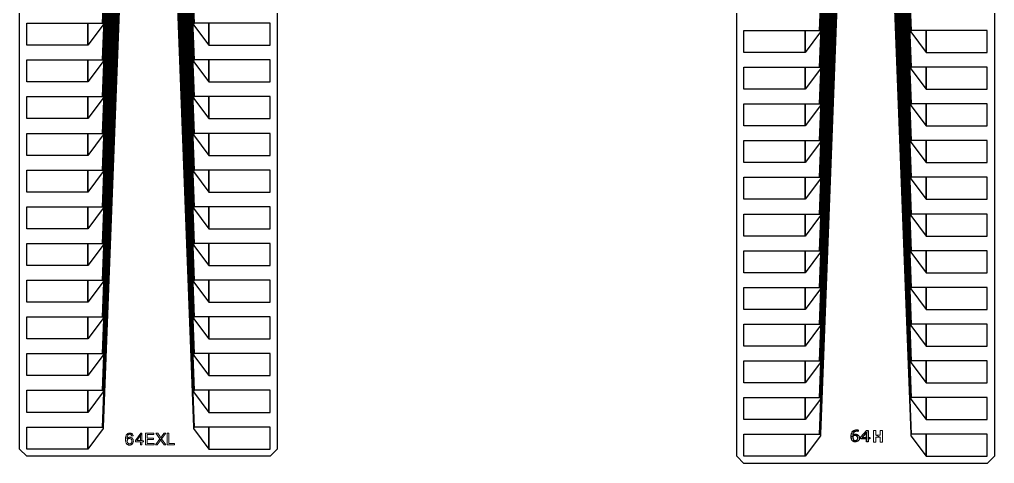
# Model space of a CAD drawing. Header units: inches. Extents: x 106592 to 209533, y 57057 to 74911.
# Drawn here: x 118044 to 120743, y 57197 to 58426 of the extents above; entities that cross this region are included whole.
import ezdxf

# ---------------------------------------------------------------- set-up
doc = ezdxf.new("R2010")
doc.units = ezdxf.units.IN
doc.header["$MEASUREMENT"] = 0
for name, color, linetype in [('metal', 221, 'Continuous'), ('nitride window', 40, 'Continuous'), ('profile', 140, 'Continuous')]:
    doc.layers.add(name, color=color, linetype=linetype)

msp = doc.modelspace()

# ---------------------------------------------------------------- linework, layer by layer
at = {"layer": 'metal'}
for points in [[(118366.7, 60537.8), (118368.3, 60537.8), (118275.9, 58314.4), (118273.8, 58314.4)], [(118275.9, 58416), (118273.8, 58416), (118363.5, 60537.8), (118365.1, 60537.8)], [(118369.9, 60537.8), (118371.5, 60537.8), (118275.9, 58212.8), (118273.8, 58212.8)], [(118373.1, 60537.8), (118374.7, 60537.8), (118275.9, 58111.2), (118273.8, 58111.2)], [(118398.7, 60537.8), (118400.3, 60537.8), (118275.9, 57298.4), (118273.8, 57298.4)], [(118395.5, 60537.8), (118397.1, 60537.8), (118275.9, 57400), (118273.8, 57400)], [(118376.3, 60537.8), (118377.9, 60537.8), (118275.9, 58009.6), (118273.8, 58009.6)], [(118275.9, 57908), (118273.8, 57908), (118379.5, 60537.8), (118381.1, 60537.8)], [(118275.9, 57806.4), (118273.8, 57806.4), (118382.7, 60537.8), (118384.3, 60537.8)], [(118385.9, 60537.8), (118387.5, 60537.8), (118275.9, 57704.8), (118273.8, 57704.8)], [(118275.9, 57603.2), (118273.8, 57603.2), (118389.1, 60537.8), (118390.7, 60537.8)], [(118392.3, 60537.8), (118393.9, 60537.8), (118275.9, 57501.6), (118273.8, 57501.6)], [(118403.5, 60537.8), (118401.9, 60537.8), (118526.2, 57298.4), (118528.3, 57298.4)], [(118406.7, 60537.8), (118405.1, 60537.8), (118526.2, 57400), (118528.3, 57400)], [(118409.9, 60537.8), (118408.3, 60537.8), (118526.2, 57501.6), (118528.3, 57501.6)], [(118526.2, 57603.2), (118528.3, 57603.2), (118413.1, 60537.8), (118411.5, 60537.8)], [(118416.3, 60537.8), (118414.7, 60537.8), (118526.2, 57704.8), (118528.3, 57704.8)], [(118526.2, 57806.4), (118528.3, 57806.4), (118419.5, 60537.8), (118417.9, 60537.8)], [(118526.2, 57908), (118528.3, 57908), (118422.7, 60537.8), (118421.1, 60537.8)], [(118425.9, 60537.8), (118424.3, 60537.8), (118526.2, 58009.6), (118528.3, 58009.6)], [(118429.1, 60537.8), (118427.5, 60537.8), (118526.2, 58111.2), (118528.3, 58111.2)], [(118432.3, 60537.8), (118430.7, 60537.8), (118526.2, 58212.8), (118528.3, 58212.8)], [(118435.5, 60537.8), (118433.9, 60537.8), (118526.2, 58314.4), (118528.3, 58314.4)], [(118526.2, 58416), (118528.3, 58416), (118438.7, 60537.8), (118437.1, 60537.8)], [(120352, 60517.8), (120353.6, 60517.8), (120261.3, 58294.4), (120259.2, 58294.4)], [(120261.3, 58396), (120259.2, 58396), (120348.8, 60517.8), (120350.4, 60517.8)], [(120355.2, 60517.8), (120356.8, 60517.8), (120261.3, 58192.8), (120259.2, 58192.8)], [(120358.4, 60517.8), (120360, 60517.8), (120261.3, 58091.2), (120259.2, 58091.2)], [(120384, 60517.8), (120385.6, 60517.8), (120261.3, 57278.4), (120259.2, 57278.4)], [(120380.8, 60517.8), (120382.4, 60517.8), (120261.3, 57380), (120259.2, 57380)], [(120361.6, 60517.8), (120363.2, 60517.8), (120261.3, 57989.6), (120259.2, 57989.6)], [(120261.3, 57888), (120259.2, 57888), (120364.8, 60517.8), (120366.4, 60517.8)], [(120261.3, 57786.4), (120259.2, 57786.4), (120368, 60517.8), (120369.6, 60517.8)], [(120371.2, 60517.8), (120372.8, 60517.8), (120261.3, 57684.8), (120259.2, 57684.8)], [(120261.3, 57583.2), (120259.2, 57583.2), (120374.4, 60517.8), (120376, 60517.8)], [(120377.6, 60517.8), (120379.2, 60517.8), (120261.3, 57481.6), (120259.2, 57481.6)], [(120388.8, 60517.8), (120387.2, 60517.8), (120511.6, 57278.4), (120513.7, 57278.4)], [(120392, 60517.8), (120390.4, 60517.8), (120511.6, 57380), (120513.7, 57380)], [(120395.2, 60517.8), (120393.6, 60517.8), (120511.6, 57481.6), (120513.7, 57481.6)], [(120511.6, 57583.2), (120513.7, 57583.2), (120398.4, 60517.8), (120396.8, 60517.8)], [(120401.6, 60517.8), (120400, 60517.8), (120511.6, 57684.8), (120513.7, 57684.8)], [(120511.6, 57786.4), (120513.7, 57786.4), (120404.8, 60517.8), (120403.2, 60517.8)], [(120511.6, 57888), (120513.7, 57888), (120408, 60517.8), (120406.4, 60517.8)], [(120411.2, 60517.8), (120409.6, 60517.8), (120511.6, 57989.6), (120513.7, 57989.6)], [(120414.4, 60517.8), (120412.8, 60517.8), (120511.6, 58091.2), (120513.7, 58091.2)], [(120417.6, 60517.8), (120416, 60517.8), (120511.6, 58192.8), (120513.7, 58192.8)], [(120420.8, 60517.8), (120419.2, 60517.8), (120511.6, 58294.4), (120513.7, 58294.4)], [(120511.6, 58396), (120513.7, 58396), (120424, 60517.8), (120422.4, 60517.8)], [(118064.3, 58416), (118233.6, 58416), (118233.6, 58355.1), (118064.3, 58355.1)], [(118233.6, 58355.1), (118233.6, 58416), (118275.9, 58416), (118275.9, 58411.8), (118233.6, 58355.1)], [(118568.6, 58355.1), (118568.6, 58416), (118526.2, 58416), (118526.2, 58411.8), (118568.6, 58355.1)], [(118737.9, 58416), (118568.6, 58416), (118568.6, 58355.1), (118737.9, 58355.1)], [(120049.6, 58396), (120219, 58396), (120219, 58335.1), (120049.6, 58335.1)], [(120219, 58335.1), (120219, 58396), (120261.3, 58396), (120261.3, 58391.8), (120219, 58335.1)], [(120553.9, 58335.1), (120553.9, 58396), (120511.6, 58396), (120511.6, 58391.8), (120553.9, 58335.1)], [(120723.3, 58396), (120553.9, 58396), (120553.9, 58335.1), (120723.3, 58335.1)], [(118064.3, 58314.4), (118233.6, 58314.4), (118233.6, 58253.5), (118064.3, 58253.5)], [(118233.6, 58253.5), (118233.6, 58314.4), (118275.9, 58314.4), (118275.9, 58310.2), (118233.6, 58253.5)], [(118568.6, 58253.5), (118568.6, 58314.4), (118526.2, 58314.4), (118526.2, 58310.2), (118568.6, 58253.5)], [(118737.9, 58314.4), (118568.6, 58314.4), (118568.6, 58253.5), (118737.9, 58253.5)], [(120049.6, 58294.4), (120219, 58294.4), (120219, 58233.5), (120049.6, 58233.5)], [(120219, 58233.5), (120219, 58294.4), (120261.3, 58294.4), (120261.3, 58290.2), (120219, 58233.5)], [(120553.9, 58233.5), (120553.9, 58294.4), (120511.6, 58294.4), (120511.6, 58290.2), (120553.9, 58233.5)], [(120723.3, 58294.4), (120553.9, 58294.4), (120553.9, 58233.5), (120723.3, 58233.5)], [(118064.3, 58212.8), (118233.6, 58212.8), (118233.6, 58151.9), (118064.3, 58151.9)], [(118233.6, 58151.9), (118233.6, 58212.8), (118275.9, 58212.8), (118275.9, 58208.6), (118233.6, 58151.9)], [(118568.6, 58151.9), (118568.6, 58212.8), (118526.2, 58212.8), (118526.2, 58208.6), (118568.6, 58151.9)], [(118737.9, 58212.8), (118568.6, 58212.8), (118568.6, 58151.9), (118737.9, 58151.9)], [(120049.6, 58192.8), (120219, 58192.8), (120219, 58131.9), (120049.6, 58131.9)], [(120219, 58131.9), (120219, 58192.8), (120261.3, 58192.8), (120261.3, 58188.6), (120219, 58131.9)], [(120553.9, 58131.9), (120553.9, 58192.8), (120511.6, 58192.8), (120511.6, 58188.6), (120553.9, 58131.9)], [(120723.3, 58192.8), (120553.9, 58192.8), (120553.9, 58131.9), (120723.3, 58131.9)], [(118064.3, 58111.2), (118233.6, 58111.2), (118233.6, 58050.3), (118064.3, 58050.3)], [(118233.6, 58050.3), (118233.6, 58111.2), (118275.9, 58111.2), (118275.9, 58107), (118233.6, 58050.3)], [(118568.6, 58050.3), (118568.6, 58111.2), (118526.2, 58111.2), (118526.2, 58107), (118568.6, 58050.3)], [(118737.9, 58111.2), (118568.6, 58111.2), (118568.6, 58050.3), (118737.9, 58050.3)], [(120049.6, 58091.2), (120219, 58091.2), (120219, 58030.3), (120049.6, 58030.3)], [(120219, 58030.3), (120219, 58091.2), (120261.3, 58091.2), (120261.3, 58087), (120219, 58030.3)], [(120553.9, 58030.3), (120553.9, 58091.2), (120511.6, 58091.2), (120511.6, 58087), (120553.9, 58030.3)], [(120723.3, 58091.2), (120553.9, 58091.2), (120553.9, 58030.3), (120723.3, 58030.3)], [(118064.3, 58009.6), (118233.6, 58009.6), (118233.6, 57948.7), (118064.3, 57948.7)], [(118233.6, 57948.7), (118233.6, 58009.6), (118275.9, 58009.6), (118275.9, 58005.4), (118233.6, 57948.7)], [(118568.6, 57948.7), (118568.6, 58009.6), (118526.2, 58009.6), (118526.2, 58005.4), (118568.6, 57948.7)], [(118737.9, 58009.6), (118568.6, 58009.6), (118568.6, 57948.7), (118737.9, 57948.7)], [(120049.6, 57989.6), (120219, 57989.6), (120219, 57928.7), (120049.6, 57928.7)], [(120219, 57928.7), (120219, 57989.6), (120261.3, 57989.6), (120261.3, 57985.4), (120219, 57928.7)], [(120553.9, 57928.7), (120553.9, 57989.6), (120511.6, 57989.6), (120511.6, 57985.4), (120553.9, 57928.7)], [(120723.3, 57989.6), (120553.9, 57989.6), (120553.9, 57928.7), (120723.3, 57928.7)], [(118064.3, 57908), (118233.6, 57908), (118233.6, 57847.1), (118064.3, 57847.1)], [(118233.6, 57847.1), (118233.6, 57908), (118275.9, 57908), (118275.9, 57903.8), (118233.6, 57847.1)], [(118568.6, 57847.1), (118568.6, 57908), (118526.2, 57908), (118526.2, 57903.8), (118568.6, 57847.1)], [(118737.9, 57908), (118568.6, 57908), (118568.6, 57847.1), (118737.9, 57847.1)], [(120049.6, 57888), (120219, 57888), (120219, 57827.1), (120049.6, 57827.1)], [(120219, 57827.1), (120219, 57888), (120261.3, 57888), (120261.3, 57883.8), (120219, 57827.1)], [(120553.9, 57827.1), (120553.9, 57888), (120511.6, 57888), (120511.6, 57883.8), (120553.9, 57827.1)], [(120723.3, 57888), (120553.9, 57888), (120553.9, 57827.1), (120723.3, 57827.1)], [(118064.3, 57806.4), (118233.6, 57806.4), (118233.6, 57745.5), (118064.3, 57745.5)], [(118233.6, 57745.5), (118233.6, 57806.4), (118275.9, 57806.4), (118275.9, 57802.2), (118233.6, 57745.5)], [(118568.6, 57745.5), (118568.6, 57806.4), (118526.2, 57806.4), (118526.2, 57802.2), (118568.6, 57745.5)], [(118737.9, 57806.4), (118568.6, 57806.4), (118568.6, 57745.5), (118737.9, 57745.5)], [(120049.6, 57786.4), (120219, 57786.4), (120219, 57725.5), (120049.6, 57725.5)], [(120219, 57725.5), (120219, 57786.4), (120261.3, 57786.4), (120261.3, 57782.2), (120219, 57725.5)], [(120553.9, 57725.5), (120553.9, 57786.4), (120511.6, 57786.4), (120511.6, 57782.2), (120553.9, 57725.5)], [(120723.3, 57786.4), (120553.9, 57786.4), (120553.9, 57725.5), (120723.3, 57725.5)], [(118064.3, 57704.8), (118233.6, 57704.8), (118233.6, 57643.9), (118064.3, 57643.9)], [(118233.6, 57643.9), (118233.6, 57704.8), (118275.9, 57704.8), (118275.9, 57700.6), (118233.6, 57643.9)], [(118568.6, 57643.9), (118568.6, 57704.8), (118526.2, 57704.8), (118526.2, 57700.6), (118568.6, 57643.9)], [(118737.9, 57704.8), (118568.6, 57704.8), (118568.6, 57643.9), (118737.9, 57643.9)], [(120049.6, 57684.8), (120219, 57684.8), (120219, 57623.9), (120049.6, 57623.9)], [(120219, 57623.9), (120219, 57684.8), (120261.3, 57684.8), (120261.3, 57680.6), (120219, 57623.9)], [(120553.9, 57623.9), (120553.9, 57684.8), (120511.6, 57684.8), (120511.6, 57680.6), (120553.9, 57623.9)], [(120723.3, 57684.8), (120553.9, 57684.8), (120553.9, 57623.9), (120723.3, 57623.9)], [(118064.3, 57603.2), (118233.6, 57603.2), (118233.6, 57542.2), (118064.3, 57542.2)], [(118233.6, 57542.2), (118233.6, 57603.2), (118275.9, 57603.2), (118275.9, 57599), (118233.6, 57542.2)], [(118568.6, 57542.2), (118568.6, 57603.2), (118526.2, 57603.2), (118526.2, 57599), (118568.6, 57542.2)], [(118737.9, 57603.2), (118568.6, 57603.2), (118568.6, 57542.2), (118737.9, 57542.2)], [(120049.6, 57583.2), (120219, 57583.2), (120219, 57522.2), (120049.6, 57522.2)], [(120219, 57522.2), (120219, 57583.2), (120261.3, 57583.2), (120261.3, 57579), (120219, 57522.2)], [(120553.9, 57522.2), (120553.9, 57583.2), (120511.6, 57583.2), (120511.6, 57579), (120553.9, 57522.2)], [(120723.3, 57583.2), (120553.9, 57583.2), (120553.9, 57522.2), (120723.3, 57522.2)], [(118064.3, 57501.6), (118233.6, 57501.6), (118233.6, 57440.6), (118064.3, 57440.6)], [(118233.6, 57440.6), (118233.6, 57501.6), (118275.9, 57501.6), (118275.9, 57497.4), (118233.6, 57440.6)], [(118568.6, 57440.6), (118568.6, 57501.6), (118526.2, 57501.6), (118526.2, 57497.4), (118568.6, 57440.6)], [(118737.9, 57501.6), (118568.6, 57501.6), (118568.6, 57440.6), (118737.9, 57440.6)], [(120049.6, 57481.6), (120219, 57481.6), (120219, 57420.6), (120049.6, 57420.6)], [(120219, 57420.6), (120219, 57481.6), (120261.3, 57481.6), (120261.3, 57477.4), (120219, 57420.6)], [(120553.9, 57420.6), (120553.9, 57481.6), (120511.6, 57481.6), (120511.6, 57477.4), (120553.9, 57420.6)], [(120723.3, 57481.6), (120553.9, 57481.6), (120553.9, 57420.6), (120723.3, 57420.6)], [(118064.3, 57400), (118233.6, 57400), (118233.6, 57339), (118064.3, 57339)], [(118233.6, 57339), (118233.6, 57400), (118275.9, 57400), (118275.9, 57395.8), (118233.6, 57339)], [(118568.6, 57339), (118568.6, 57400), (118526.2, 57400), (118526.2, 57395.8), (118568.6, 57339)], [(118737.9, 57400), (118568.6, 57400), (118568.6, 57339), (118737.9, 57339)], [(120049.6, 57380), (120219, 57380), (120219, 57319), (120049.6, 57319)], [(120219, 57319), (120219, 57380), (120261.3, 57380), (120261.3, 57375.8), (120219, 57319)], [(120553.9, 57319), (120553.9, 57380), (120511.6, 57380), (120511.6, 57375.8), (120553.9, 57319)], [(120723.3, 57380), (120553.9, 57380), (120553.9, 57319), (120723.3, 57319)], [(118064.3, 57298.4), (118233.6, 57298.4), (118233.6, 57237.4), (118064.3, 57237.4)], [(118233.6, 57237.4), (118233.6, 57298.4), (118275.9, 57298.4), (118275.9, 57294.2), (118233.6, 57237.4)], [(118568.6, 57237.4), (118568.6, 57298.4), (118526.2, 57298.4), (118526.2, 57294.2), (118568.6, 57237.4)], [(118737.9, 57298.4), (118568.6, 57298.4), (118568.6, 57237.4), (118737.9, 57237.4)], [(120049.6, 57278.4), (120219, 57278.4), (120219, 57217.4), (120049.6, 57217.4)], [(120219, 57217.4), (120219, 57278.4), (120261.3, 57278.4), (120261.3, 57274.2), (120219, 57217.4)], [(120365.9, 57289.9), (120366, 57285.7), (120363.4, 57286.6), (120361.2, 57286.8), (120358.9, 57286.4), (120355.7, 57285.2), (120354, 57283.9), (120352.6, 57281.5), (120351.5, 57278.8), (120351.1, 57275.9), (120352.8, 57276.8), (120355.1, 57277.7), (120358, 57278.3), (120360.3, 57278.3), (120363.2, 57277.5), (120365.5, 57276.1), (120367.5, 57274.4), (120368.7, 57272.1), (120369.1, 57269.6), (120369.2, 57266.6), (120368.3, 57263.3), (120366.7, 57261), (120365.1, 57259.5), (120362.6, 57257.9), (120359.8, 57257.2), (120357.5, 57257.2), (120354.8, 57257.4), (120351, 57259.3), (120348.7, 57261.9), (120347.2, 57265.4), (120346.6, 57268.5), (120346.4, 57271.6), (120350.9, 57272.9), (120351, 57268.6), (120351.7, 57265.5), (120353, 57262.6), (120355.9, 57261), (120358.4, 57261), (120361.4, 57261.6), (120363.4, 57263.1), (120364.6, 57266.2), (120364.5, 57269.3), (120364, 57271.5), (120362.4, 57273.7), (120359.7, 57274.6), (120356.3, 57274.6), (120352.8, 57273.8), (120351.6, 57273.3), (120350.9, 57273), (120346.4, 57271.7), (120346.4, 57272), (120346.4, 57272.1), (120346.5, 57275.5), (120347.2, 57279.3), (120348.2, 57281.9), (120349.4, 57284.4), (120351.4, 57286.8), (120354.1, 57288.6), (120356.8, 57289.8), (120359.2, 57290.3), (120360.9, 57290.5), (120362.4, 57290.5), (120364.1, 57290.4), (120365.3, 57290.2)], [(120389.3, 57289.1), (120393.2, 57289.1), (120393.2, 57269.5), (120397.9, 57269.5), (120397.9, 57266), (120393.1, 57266), (120393.1, 57257.1), (120389, 57257.2), (120388.9, 57266), (120389, 57283.7), (120376.9, 57269.6), (120388.8, 57269.6), (120388.9, 57266.1), (120373.7, 57266.1), (120373.7, 57271)], [(120553.9, 57217.4), (120553.9, 57278.4), (120511.6, 57278.4), (120511.6, 57274.2), (120553.9, 57217.4)], [(120723.3, 57278.4), (120553.9, 57278.4), (120553.9, 57217.4), (120723.3, 57217.4)]]:
    msp.add_lwpolyline(points, close=True, dxfattribs=at)
at = {"layer": 'metal', "color": 221, "lineweight": 0}
for points in [[(118349.5, 57281.7), (118348.3, 57281.7), (118346.9, 57281.4), (118345.6, 57281.1), (118344.4, 57280.5), (118343.3, 57279.9), (118342.2, 57279), (118341.3, 57278), (118341.1, 57277.7), (118340.4, 57276.7), (118339.9, 57275.7), (118339.4, 57274.6), (118339, 57273.4), (118338.6, 57272.1), (118338.3, 57270.7), (118338.1, 57269.2), (118337.9, 57267.6), (118337.8, 57265.9), (118337.8, 57264.2), (118337.8, 57263.8), (118337.8, 57262.1), (118338, 57260.4), (118338.2, 57258.9), (118338.4, 57257.4), (118338.8, 57256.1), (118339.2, 57254.9), (118339.7, 57253.8), (118340.3, 57252.9), (118341, 57252), (118341.7, 57251.2), (118342.7, 57250.3), (118343.8, 57249.6), (118345, 57249), (118346.3, 57248.6), (118347.7, 57248.4), (118349.1, 57248.3), (118350.5, 57248.4), (118351.9, 57248.6), (118353.2, 57249.1), (118354.4, 57249.7), (118355.5, 57250.4), (118356.5, 57251.4), (118349.1, 57251.6), (118348.4, 57251.6), (118347, 57252), (118345.8, 57252.6), (118345, 57253.2), (118344, 57254.2), (118343.3, 57255.5), (118342.8, 57256.7), (118342.5, 57258), (118342.4, 57259.5), (118342.4, 57259.5), (118342.5, 57261), (118342.9, 57262.3), (118343.5, 57263.5), (118344.3, 57264.6), (118345.1, 57265.3), (118341.8, 57265.7), (118341.8, 57266.5), (118341.9, 57268.2), (118342, 57269.7), (118342.3, 57271), (118342.6, 57272.2), (118342.9, 57273.3), (118343.3, 57274.2), (118344.1, 57275.4), (118344.9, 57276.5), (118345.9, 57277.3), (118346.6, 57277.8), (118347.9, 57278.3), (118349.3, 57278.4), (118356.8, 57278.6), (118355.9, 57279.6), (118354.9, 57280.3), (118353.7, 57280.9), (118352.4, 57281.4), (118351, 57281.6)], [(118356.8, 57278.6), (118349.3, 57278.4), (118349.6, 57278.4), (118351, 57278.2), (118352.2, 57277.6), (118353.3, 57276.7), (118353.8, 57276), (118354.4, 57274.8), (118354.8, 57273.2), (118358.8, 57273.6), (118358.6, 57274.9), (118358.1, 57276.3), (118357.5, 57277.5)], [(118383.3, 57281.4), (118380.1, 57281.4), (118365.4, 57260.7), (118365.4, 57257.1), (118379.3, 57257.1), (118379.3, 57249.4), (118383.2, 57249.4), (118383.3, 57257), (118387.6, 57257), (118387.6, 57260.6), (118383.3, 57260.7), (118369.3, 57260.7), (118379.4, 57275.1)], [(118383.3, 57281.4), (118379.4, 57275.1), (118379.3, 57260.7), (118369.3, 57260.7), (118383.3, 57260.7)], [(118416.5, 57281.3), (118393.3, 57281.4), (118393.3, 57249.4), (118417.1, 57249.3), (118417.1, 57253.1), (118397.5, 57253.1), (118397.5, 57264), (118415.2, 57264), (118415.2, 57267.7), (118397.5, 57267.8), (118397.6, 57277.6), (118416.5, 57277.5)], [(118427, 57281.2), (118421.9, 57281.2), (118432.8, 57265.9), (118435.1, 57262.7), (118435.6, 57261.9), (118436.5, 57260.6), (118444.5, 57249.1), (118449.7, 57249.1), (118437.6, 57266.1), (118435.3, 57269.1), (118434.7, 57270), (118433.9, 57271.4), (118432.8, 57273)], [(118448.9, 57281.2), (118444.3, 57281.2), (118437.9, 57272.7), (118437.1, 57271.6), (118436.2, 57270.3), (118435.3, 57269.1), (118437.6, 57266.1)], [(118457.6, 57281.1), (118453.4, 57281.1), (118453.3, 57249.1), (118473.3, 57249.1), (118473.3, 57252.8), (118457.5, 57252.9)], [(120414.4, 57288.6), (120407.9, 57288.6), (120407.9, 57256.6), (120414.4, 57256.6), (120414.4, 57270.6), (120427.1, 57270.6), (120414.4, 57276)], [(120433.5, 57288.6), (120427.1, 57288.6), (120427.1, 57276), (120414.4, 57276), (120427.1, 57270.6), (120427.1, 57256.6), (120433.5, 57256.6)], [(118342.7, 57266.9), (118341.8, 57265.7), (118345.1, 57265.3), (118346.2, 57266), (118347.5, 57266.4), (118348.9, 57266.5)], [(118349.7, 57270.1), (118349.4, 57270.1), (118348, 57269.9), (118346.6, 57269.6), (118345.3, 57269), (118344.8, 57268.7), (118343.7, 57267.9), (118342.7, 57266.9), (118348.9, 57266.5), (118349.9, 57266.5), (118351.2, 57266.1), (118352.4, 57265.5), (118353.5, 57264.6), (118353.6, 57264.4), (118354.3, 57263.4), (118354.9, 57262.2), (118355.2, 57260.8), (118355.3, 57259.2), (118355.3, 57258.7), (118355.1, 57257.2), (118354.8, 57255.9), (118354.2, 57254.7), (118353.5, 57253.7), (118352.8, 57253), (118351.7, 57252.2), (118350.4, 57251.8), (118349.1, 57251.6), (118356.5, 57251.4), (118357.3, 57252.5), (118358.1, 57253.8), (118358.2, 57254), (118358.7, 57255.3), (118359.1, 57256.6), (118359.3, 57258), (118359.4, 57259.5), (118359.4, 57259.5), (118359.3, 57261), (118359.1, 57262.4), (118358.7, 57263.7), (118358.1, 57265), (118357.4, 57266.1), (118356.6, 57267.1), (118356, 57267.7), (118354.9, 57268.5), (118353.7, 57269.2), (118352.5, 57269.7), (118351.1, 57270)], [(118432.8, 57265.9), (118420.4, 57249.2), (118425.5, 57249.2), (118433.5, 57260.3), (118434.1, 57261.1), (118435.1, 57262.7)]]:
    msp.add_lwpolyline(points, close=True, dxfattribs=at)
at = {"layer": 'nitride window'}
for points in [[(118064.3, 58416), (118233.6, 58416), (118233.6, 58355.1), (118064.3, 58355.1)], [(118737.9, 58416), (118568.6, 58416), (118568.6, 58355.1), (118737.9, 58355.1)], [(120049.6, 58396), (120219, 58396), (120219, 58335.1), (120049.6, 58335.1)], [(120723.3, 58396), (120553.9, 58396), (120553.9, 58335.1), (120723.3, 58335.1)], [(118064.3, 58314.4), (118233.6, 58314.4), (118233.6, 58253.5), (118064.3, 58253.5)], [(118737.9, 58314.4), (118568.6, 58314.4), (118568.6, 58253.5), (118737.9, 58253.5)], [(120049.6, 58294.4), (120219, 58294.4), (120219, 58233.5), (120049.6, 58233.5)], [(120723.3, 58294.4), (120553.9, 58294.4), (120553.9, 58233.5), (120723.3, 58233.5)], [(118064.3, 58212.8), (118233.6, 58212.8), (118233.6, 58151.9), (118064.3, 58151.9)], [(118737.9, 58212.8), (118568.6, 58212.8), (118568.6, 58151.9), (118737.9, 58151.9)], [(120049.6, 58192.8), (120219, 58192.8), (120219, 58131.9), (120049.6, 58131.9)], [(120723.3, 58192.8), (120553.9, 58192.8), (120553.9, 58131.9), (120723.3, 58131.9)], [(118064.3, 58111.2), (118233.6, 58111.2), (118233.6, 58050.3), (118064.3, 58050.3)], [(118737.9, 58111.2), (118568.6, 58111.2), (118568.6, 58050.3), (118737.9, 58050.3)], [(120049.6, 58091.2), (120219, 58091.2), (120219, 58030.3), (120049.6, 58030.3)], [(120723.3, 58091.2), (120553.9, 58091.2), (120553.9, 58030.3), (120723.3, 58030.3)], [(118064.3, 58009.6), (118233.6, 58009.6), (118233.6, 57948.7), (118064.3, 57948.7)], [(118737.9, 58009.6), (118568.6, 58009.6), (118568.6, 57948.7), (118737.9, 57948.7)], [(120049.6, 57989.6), (120219, 57989.6), (120219, 57928.7), (120049.6, 57928.7)], [(120723.3, 57989.6), (120553.9, 57989.6), (120553.9, 57928.7), (120723.3, 57928.7)], [(118064.3, 57908), (118233.6, 57908), (118233.6, 57847.1), (118064.3, 57847.1)], [(118737.9, 57908), (118568.6, 57908), (118568.6, 57847.1), (118737.9, 57847.1)], [(120049.6, 57888), (120219, 57888), (120219, 57827.1), (120049.6, 57827.1)], [(120723.3, 57888), (120553.9, 57888), (120553.9, 57827.1), (120723.3, 57827.1)], [(118064.3, 57806.4), (118233.6, 57806.4), (118233.6, 57745.5), (118064.3, 57745.5)], [(118737.9, 57806.4), (118568.6, 57806.4), (118568.6, 57745.5), (118737.9, 57745.5)], [(120049.6, 57786.4), (120219, 57786.4), (120219, 57725.5), (120049.6, 57725.5)], [(120723.3, 57786.4), (120553.9, 57786.4), (120553.9, 57725.5), (120723.3, 57725.5)], [(118064.3, 57704.8), (118233.6, 57704.8), (118233.6, 57643.9), (118064.3, 57643.9)], [(118737.9, 57704.8), (118568.6, 57704.8), (118568.6, 57643.9), (118737.9, 57643.9)], [(120049.6, 57684.8), (120219, 57684.8), (120219, 57623.9), (120049.6, 57623.9)], [(120723.3, 57684.8), (120553.9, 57684.8), (120553.9, 57623.9), (120723.3, 57623.9)], [(118064.3, 57603.2), (118233.6, 57603.2), (118233.6, 57542.2), (118064.3, 57542.2)], [(118737.9, 57603.2), (118568.6, 57603.2), (118568.6, 57542.2), (118737.9, 57542.2)], [(120049.6, 57583.2), (120219, 57583.2), (120219, 57522.2), (120049.6, 57522.2)], [(120723.3, 57583.2), (120553.9, 57583.2), (120553.9, 57522.2), (120723.3, 57522.2)], [(118064.3, 57501.6), (118233.6, 57501.6), (118233.6, 57440.6), (118064.3, 57440.6)], [(118737.9, 57501.6), (118568.6, 57501.6), (118568.6, 57440.6), (118737.9, 57440.6)], [(120049.6, 57481.6), (120219, 57481.6), (120219, 57420.6), (120049.6, 57420.6)], [(120723.3, 57481.6), (120553.9, 57481.6), (120553.9, 57420.6), (120723.3, 57420.6)], [(118064.3, 57400), (118233.6, 57400), (118233.6, 57339), (118064.3, 57339)], [(118737.9, 57400), (118568.6, 57400), (118568.6, 57339), (118737.9, 57339)], [(120049.6, 57380), (120219, 57380), (120219, 57319), (120049.6, 57319)], [(120723.3, 57380), (120553.9, 57380), (120553.9, 57319), (120723.3, 57319)], [(118064.3, 57298.4), (118233.6, 57298.4), (118233.6, 57237.4), (118064.3, 57237.4)], [(118737.9, 57298.4), (118568.6, 57298.4), (118568.6, 57237.4), (118737.9, 57237.4)], [(120049.6, 57278.4), (120219, 57278.4), (120219, 57217.4), (120049.6, 57217.4)], [(120723.3, 57278.4), (120553.9, 57278.4), (120553.9, 57217.4), (120723.3, 57217.4)]]:
    msp.add_lwpolyline(points, close=True, dxfattribs=at)
at = {"layer": 'profile'}
msp.add_lwpolyline([(118443, 69898.1), (118443.6, 63998.1), (118446.1, 62998.1), (118446.1, 60728.1), (118466.1, 60708.1), (118737.9, 60708.1), (118757.9, 60688.1), (118757.9, 57237.4), (118737.9, 57217.4), (118064.3, 57217.4), (118044.3, 57237.4), (118044.3, 60688.1), (118064.3, 60708.1), (118336.1, 60708.1), (118356.1, 60728.1), (118356.1, 62998.1), (118358.6, 63998.1), (118358, 69898.2)], dxfattribs=at)
msp.add_lwpolyline([(120029.6, 60668.1), (120049.6, 60688.1), (120723.3, 60688.1), (120743.3, 60668.1), (120743.3, 57217.4), (120723.3, 57197.4), (120049.6, 57197.4), (120029.6, 57217.4)], close=True, dxfattribs=at)

doc.saveas('drawing.dxf')
